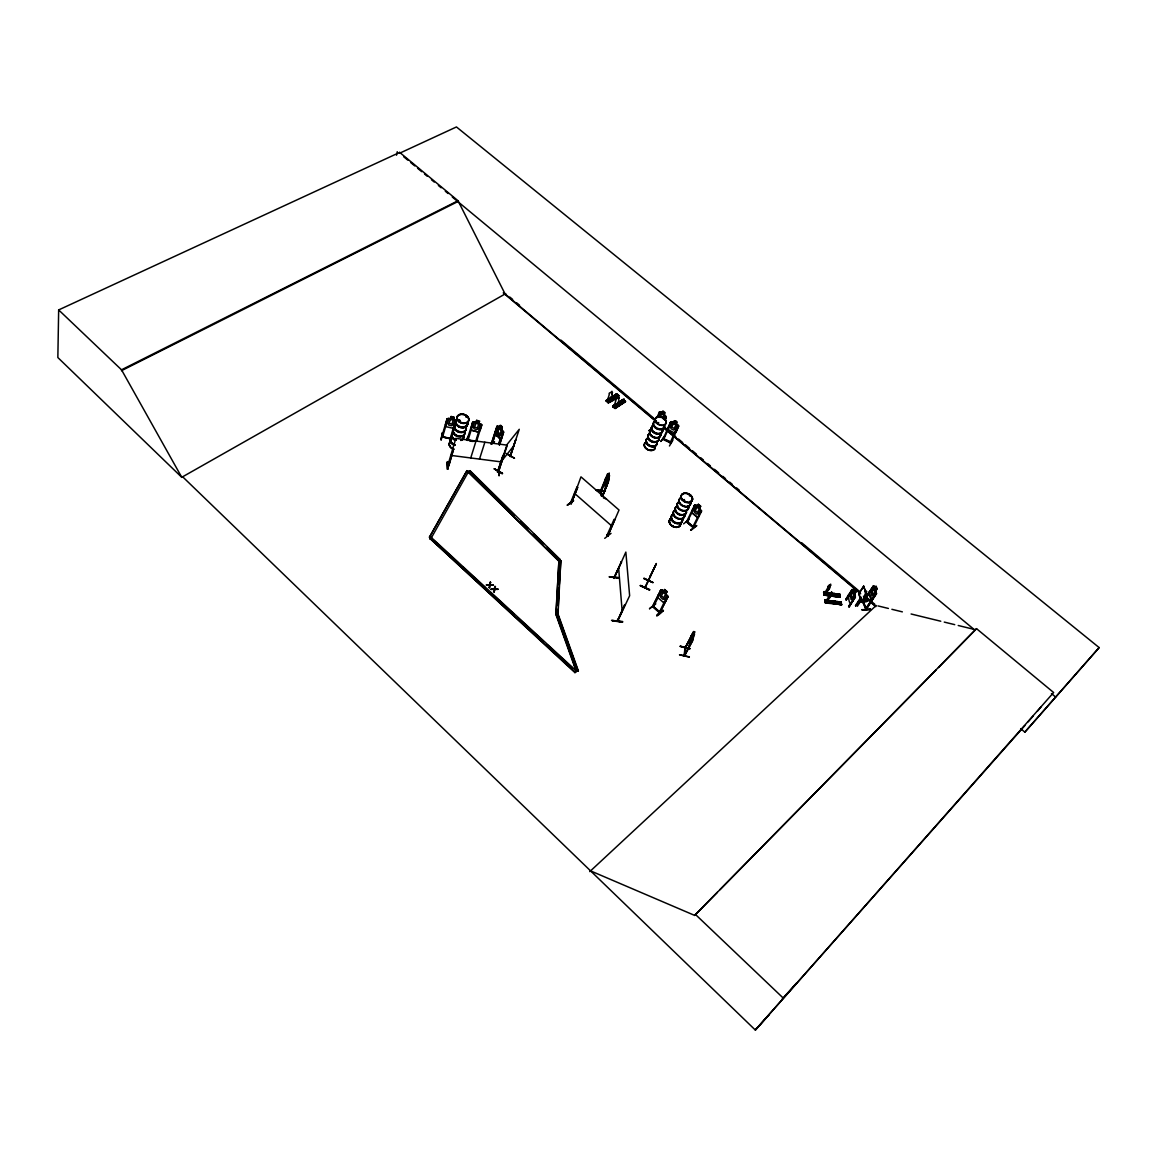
<?xml version="1.0" encoding="UTF-8"?>
<svg xmlns="http://www.w3.org/2000/svg" width="1157" height="1157" viewBox="0 0 1157 1157"><rect width="100%" height="100%" fill="white"/><g stroke="black" fill="none" stroke-linecap="round" stroke-linejoin="round"><path stroke-width="1.5" d="M659.389 611.908L659.794 613.022L668.139 596.376L659.577 612.935M653.416 606.991L652.837 606.138M660.864 591.646L660.184 591.053L661.081 591.473L653.213 607.165L653.011 605.776L653.503 607.02M653.098 607.136L652.895 606.427M607.772 400.322L608.38 400.452M655.802 420.873L505.103 293.979L458.042 200.754L399.7 152.42L58.66 309.931L57.85 357.542L181.837 477.378L182.734 476.872M839.881 595.219L839.736 594.351L840.242 597.301L824.044 595.088L824.001 594.308L840.213 596.448L824.001 594.351M825.028 600.093L826.98 599.601L824.927 600.02L825.259 602.956L841.399 604.59M674.473 432.877L676.252 431.373L674.502 432.978L668.24 429.681L668.327 427.222L668.341 429.652M823.914 594.25L824.059 595.088M841.081 602.667L824.912 600.859L824.782 599.977L841.211 602.088L839.49 602.002M841.211 602.088L841.544 604.807L825.115 602.074L841.472 604.301L841.501 605.154M601.293 495.934L600.469 490.872L601.033 491.624L609.233 473.256L608.394 475.267M600.772 490.308L601.611 495.948M600.989 491.638L601.221 490.409M607.946 535.517L607.468 534.664L606.919 535.402L614.107 519.348L614.743 519.898L607.7 536.096M832.042 592.861L831.594 591.892M825.997 600.093L827.024 602.508M826.59 600.685L825.259 601.582L825.91 600.15L826.778 600.425L825.722 600.194M826.734 600.411L829.367 595.06A2.155 0.781 -82.6 0 1 830.654 593.454M852.102 601.958L855.269 597.07L852.854 589.578L853.678 591.473L854.878 589.477L853.678 591.328M848.905 607.02L855.413 597.128L854.763 593.903M862.674 601.871L865.928 609.594L876.558 593.715L873.94 586.151L874.779 588.045M876.456 593.715L875.806 590.446L877.107 588.624L876.008 586.035L874.678 588.045L873.723 587.38L871.033 593.599L872.045 596L873.578 595.812L877.107 588.624M614.917 405.76L614.41 406.512L615.119 406.078M622.524 621.974C589.896 617.448 643.306 624.534 612.791 620.933M689.702 496.049L689.283 495.514M571.471 503.281L570.329 503.295L577.01 486.895L577.647 487.444L571.095 503.859L570.546 502.601M571.196 503.252L570.763 502.442M684.626 500.764L684.293 499.564L683.049 499.867M684.481 500.243L683.397 499.752M609.132 473.242L608.524 479.577L606.123 483.684L606.268 478.608M558.093 609.117L557.819 614.454L555.982 614.671L576.287 671.566L574.957 672.636L429.999 538.468L431.373 537.542L576.504 671.089L578.37 670.843L558.021 613.962L560.827 560.668L558.947 560.306L555.895 614.107L558.021 613.962L555.895 614.107M558.281 605.574L559.221 587.799M559.409 584.256L560.827 560.668M556.098 613.615L558.947 560.306M825.476 592.326L824.565 592.196L824.059 593.729L824.898 592.312M823.784 592.673L839.953 594.264L823.596 592.196L824.131 591.531C828.238 594.076 821.86 590.374 825.809 594.64L824.16 594.423M769.333 1014.487L755.333 1030.048L182.647 476.785L181.75 477.291L121.514 369.806L58.66 309.931M663.728 419.167L663.887 419.384M658.998 416.592L660.618 412.847L662.035 413.092L662.918 410.909L665.188 412.745L664.147 414.813L664.986 416.404L663.323 418.66M658.333 422.551L657.885 423.231M657.133 422.652L658.203 423.563M657.668 423.332L657.552 422.941M692.436 639.893L684.192 655.918L692.985 639.503M693.274 632.677L684.713 648.643L685.421 647.269M693.578 633.631L694.75 631.592L693 639.561L693.752 631.65L693.694 633.66L693.332 632.922L685.118 648.571M689.948 648.629L680.142 646.17L689.818 648.499M684.742 647.848L684.655 648.585M684.192 655.831L684.987 647.255L684.525 655.99L692.725 640.718M684.597 655.831L685.074 647.284L684.669 647.891M617.867 620.875L617.621 619.516L617.708 620.441M617.968 619.545L618.04 620.47L618.04 619.602M658.261 595.103L658 597.721L663.699 602.754L665.492 601.597M658.159 597.648L658.347 595.161M613.948 577.618L621.439 561.868L613.991 578.37M614.353 577.661L614.222 576.953M617.824 620.861L629.639 595.725L625.85 552.091L614.049 578.399L614.555 576.981M614.902 405.919L614.193 406.179M620.398 402.766L619.689 403.431M491.349 443.738L492.173 443.912M697.338 517.324L699.19 516.138L697.367 517.439L691.886 512.782L694.779 505.031M697.411 517.28L692.031 512.725L692.103 510.237M613.543 397.892L613.297 396.909L613.817 397.994M602.508 495.861L609.001 479.287L602.276 496.498M866.275 609.638L863.035 601.336M866.159 608.987L865.841 608.423M863.368 602.681L863.324 601.307M600.526 490.901L607.642 473.661M830.683 584.979L829.699 587.322A2.14 0.781 -82.5 0 1 828.528 589.636L825.476 594.076L825.765 591.762M831.883 593.122L830.798 595.175A2.155 0.781 -82.6 0 1 829.743 597.518L829.627 597.504A2.155 0.781 -82.6 0 0 830.798 595.175L831.926 592.847M841.211 602.725L824.912 600.02M823.639 592.471L839.953 594.886L823.712 592.962L823.712 592.182L824.073 594.799L840.257 597.055M841.067 602.566L824.912 600.816M455.12 421.596L455.93 422.03L455.12 421.596L450.232 438.763L441.772 436.782L450.984 438.865L451.302 438.04L450.218 438.402M445.488 424.257L445.835 426.629L453.081 428.292L454.744 426.47L456.408 420.786C452.416 419.716 455.699 416.448 451.028 416.506L450.492 418.776L448.728 419.123L447.6 423.028L448.67 425.053L451.563 425.718L453.587 424.417L454.73 420.497L453.385 419.441L454.007 417.258M466.604 417.055L465.909 416.563L466.864 416.853M466.618 417.171L466.604 416.433L466.358 417.185M450.463 437.809L451.028 438.922L451.808 435.263M451.244 438.749L451.866 435.003M453.081 428.292L454.658 426.355M459.546 421.307L460.312 420.671M450.406 418.689L447.079 418.718L441.743 436.739L442.741 436.652M451.013 416.578L454.123 417.301M459.763 421.148L459.04 420.338M460.081 421.177L459.445 420.208M447.571 419.861L446.718 419.658L447.571 419.861L442.581 437.013M448.294 418.198L455.511 419.861M689.254 657.089L679.506 654.79L689.37 656.858M442.48 432.819L441.236 439.747M442.263 433.094L441.034 440.022L442.451 432.819M442.046 436.189L442.813 436.015M644.941 587.38L645.505 586.194M396.504 155.212L397.256 151.712M399.7 152.42L399.512 153.274L456.451 126.952L1099.15 647.587L1024.842 732.135L1020.691 728.65M612.357 392.613L611.778 394.089L612.487 392.368M825.91 600.194L825.143 600.787M826.648 600.613L826.98 599.601M830.654 585.254L829.569 587.308A2.14 0.781 -82.5 0 1 828.398 589.622L825.36 594.062L825.1 592.355L828.152 587.206A2.14 0.781 -82.5 0 1 829.424 585.601L829.309 585.587A2.14 0.781 -82.5 0 0 828.022 587.192L828.152 587.206M606.427 498.942L603.448 497.987M478.448 432.125L471.289 430.202L470.971 427.888L471.289 430.202M480.574 425.559L481.37 426.022L480.574 425.559L475.845 440.846M614.569 406.396L614.353 407.51L614.83 406.338M475.975 422.392L474.283 422.84L473.097 426.731L474.11 428.799L476.959 429.565L478.998 428.321L480.213 424.445L478.897 423.332L479.678 421.119L476.612 420.295L475.946 422.464L476.698 420.396M467.124 440.325L467.298 439.429L468.18 440.137M471.058 427.989L472.678 422.305L473.878 421.828L481.847 424.85L480.112 430.433L478.376 432.111L471.376 430.158M473.126 423.549L472.287 423.332L473.126 423.549L467.963 440.542M473.878 421.828L472.75 422.435M466.546 440.05L467.949 436.435M466.936 440.108L472.678 422.305M686.766 521.706L693.622 527.635L686.607 521.619M692.653 527.23L700.665 511.322L701.301 511.871L700.665 511.322M686.347 521.821L693.419 527.794M694.938 506.491L694.099 506.101L694.938 506.491L686.94 522.371L687.62 521.72M684.626 655.267L684.886 654.529L684.394 655.166M660.011 612.848L652.678 606.34M660.285 612.284L653.691 606.673M651.955 429.16L648.846 430.722L651.651 428.668M652.461 606.557L660.878 590.027M870.498 609.175L861.907 609.956L870.498 609.103M494.213 589.303L491.147 589.332L494.213 589.303L494.14 592.08L494.921 589.303L497.915 589.087L494.806 589.636L495.008 588.783L497.915 589.087M489.556 585.008L486.475 585.037L489.556 585.008L489.469 587.785L490.264 585.023L493.258 584.806L490.264 585.023M491.147 589.332L494.184 589.115L494.965 586.368L494.892 589.115L497.799 589.419M648.773 580.438L648.195 581.494M486.475 585.037L489.527 584.82L490.308 582.101L490.221 584.835L493.142 585.138M445.575 424.344L447.195 418.689M606.904 535.445L607.917 535.922M456.292 420.786L451.085 438.879M447.672 469.221L447.701 461.614M450.999 441.15A5.973 4.382 16.7 0 0 449.495 445.271A5.973 4.382 16.7 0 0 453.645 448.974L448.714 465.924L447.701 465.794L448.063 464.883M448.873 465.461L447.672 465.504L448.742 465.881L453.616 448.873L452.749 448.757L453.616 449.133A6.002 4.397 16.7 0 1 449.422 445.373A6.002 4.397 16.7 0 1 450.955 441.236M447.238 469.207L447.18 461.845L447.788 468.961M558.643 560.87L560.19 559.511L470.002 470.668L468.628 471.434L431.228 538.048L429.435 537.253L466.907 470.668L558.643 560.87L466.907 470.668M470.74 457.97L476.004 441.048M476.67 441.077L481.76 424.778L480.936 423.881M468.628 471.434L470.002 470.668M479.504 459.098L484.87 442.22M691.438 636.451L690.353 641.817L694.562 634.296M607.425 400.221L609.247 394.682A2.025 1.316 56.8 0 1 610.39 392.802L611.966 391.268M491.147 444.23L496.932 426.268L497.886 426.138C500.345 430.202 499.332 421.828 502.355 427.323L501.603 429.449L503.685 432.082L499.607 444.867M491.363 444.086L496.743 427.425L497.365 427.96L492.52 442.943M492.289 443.088L497.365 427.96M848.095 596.954C849.44 588.783 847.054 607.035 852.217 602.059M496.715 435.914L500.099 425.386L502.283 427.367L498.797 437.708M614.092 405.861L615.943 400.336A2.025 1.316 56.5 0 1 617.086 398.456L617.679 396.996M498.768 444.476C498.06 441.772 504.712 432.053 502.586 432.834M499 444.331L502.818 432.689M499.39 445.011L503.599 432.038L497.886 426.138M502.283 473.849L494.27 468.672L502.5 473.401M503.888 454.412L498.436 472.287L497.51 472.128L503.035 455.569L503.888 455.424L503.035 455.323L497.597 471.854M506.361 453.501L514.547 458.273L506.289 453.732M502.528 473.343L494.155 468.975M509.948 456.393L515.776 439.544L510.324 456.509M510.237 456.552L519.262 429.29L507.113 444.418L498.161 471.232M824.203 593.743L824.767 591.878L824.551 592.702M835.34 602.161L834.66 603.014M834.211 602.681L835.209 602.03M489.527 584.82L486.591 584.704M490.308 582.101L490.886 582.622M488.89 587.264L489.469 587.785M490.221 584.835L493.258 584.806M494.965 586.368L495.543 586.903M494.184 589.115L491.262 589M493.562 591.56L494.14 592.08M607.02 401.291L607.714 399.527L606.485 400.091L606.731 401.465L616.768 394.291M606.427 400.799L607.714 399.527M607.541 399.382L609.334 401.653M567.436 505.016L573.525 500.75M690.83 636.567L689.21 645.548L690.266 644.637M611.793 397.082L614.034 398.789M570.965 503.83L577.647 487.444M614.83 395.072L617.071 396.779M573.539 500.865L567.219 505.233L573.149 500.533M616.363 393.987L618.749 395.766L607.787 402.361C609.262 403.287 623.768 395.463 616.681 394.219M614.454 407.452L614.367 405.167L613.152 405.731C611.214 412.167 639.358 386.959 612.964 406.743M613.094 406.44L614.367 405.167M614.208 405.037L616.001 407.307M613.774 406.888L614.251 405.702L614.917 406.266M614.946 408.016L625.518 401.667L623.001 399.584M618.445 402.708L620.687 404.415M621.468 400.684L623.71 402.39M623.319 399.83L625.402 401.363L614.729 408.233M596.144 490.438L605.386 490.828L596.26 490.076M600.671 491.624L607.541 474.76M608.77 477.696L609.609 475.686M602.19 495.832L608.539 481.355L602.595 496.527M555.982 614.671L558.021 613.962M683.194 499.665L683.194 500.431M649.366 430.693L652.1 428.654M604.721 538.338L611.026 533.363M656.829 417.836L659.476 411.805L660.517 411.762M658.145 416.722C660.097 415.84 658.883 411.588 659.533 413.497M658.333 416.578L659.721 413.353M607.584 536.024L607.584 534.751M660.126 417.503L661.746 413.772L663.858 415.479L662.773 417.966M664.957 419.977L666.201 417.359L664.248 414.799M665.087 419.991L666.258 417.301M663.062 439.226L670.698 421.871L671.884 421.683M668.384 427.309L670.698 421.871M664.841 435.914L660.821 441.482L664.61 436.146M663.872 438.937L670.973 423.26L670.236 422.869M674.647 420.671L673.721 422.739L672.087 422.695L670.424 426.427L671.06 428.712L673.548 430.028L675.601 429.146L677.264 425.429L676.223 424.055C679.738 421.77 673.041 418.689 673.692 422.565M609.377 576.866L619.053 577.733L609.493 576.663M670.959 443.03C650.263 434.309 676.006 442.553 670.091 442.856L677.481 426.687L678.103 427.266M669.44 445.98L672.897 440.166M670.872 443.29L678.638 426.065L671.87 421.596M676.31 431.489L678.74 426.08L678.103 424.879M574.957 672.636L576.504 671.089L556.184 614.179M576.504 671.089L578.37 670.843M617.621 619.516L618.069 620.369M624.679 604.59L617.448 620.991L625.026 604.634M608.886 401.45L611.315 396.432A2.025 1.316 56.8 0 0 611.865 394.045M640.414 585.746C668.616 598.198 621.468 577.025 649.395 589.983M643.87 578.601L652.924 582.564L644.044 578.211M640.588 585.384L649.54 589.68M649.916 576.996L650.465 575.839M649.815 576.953L656.381 563.517L644.912 587.452M645.302 587.525L655.629 565.093M615.553 407.105L618.012 402.101A2.025 1.316 56.5 0 0 618.561 399.7L619.125 397.574M652.938 582.55L643.928 578.471M683.585 523.832L689.312 519.348M686.477 521.937L694.721 504.944L695.805 504.871L701.706 510.946L693.347 527.737M620.47 403.619L620.441 402.65M619.573 402.708L619.834 403.518M655.672 603.94L649.627 608.611M699.595 508.27L700.549 506.303L698.365 504.264L697.396 506.404L695.892 506.072L694.113 509.716L694.518 512.276L696.702 514.127L698.64 513.563L700.448 509.919L699.595 508.27L700.723 506.26L698.307 504.307L697.411 506.231M652.562 606.702L660.806 589.925L661.934 590.012M690.657 529.978L696.485 525.509M666.996 591.603L665.853 593.584L666.75 595.305L664.957 598.907L662.975 599.355L660.705 597.359L660.257 594.741L662.035 591.14L663.568 591.574L664.552 589.448L666.996 591.603L666.042 593.541M663.641 591.516L664.61 589.578L666.938 591.646M663.409 610.751C649.916 623.001 660.459 609.45 663.395 610.795M666.794 596.882L667.69 597.301L666.794 596.882L659.418 612.212M690.729 636.625L693.853 631.664M693.549 631.491L684.713 648.643M429.435 537.253L466.748 471.188M459.546 421.336L459.589 420.208M670.25 442.972L670.597 442.133M674.502 432.978L676.339 431.431M823.943 592.934L824.623 591.849M829.309 585.587L830.683 584.126M824.117 594.756L824.493 593.903M825.765 594.973L826.127 594.134M664.002 439.139L670.395 442.263M825.968 599.731L825.404 601.597M831.507 592.109L830.538 593.44A2.155 0.781 -82.6 0 0 829.236 595.045M825.36 602.276L827.371 602.19L825.317 602.609M832.404 593.367L832.895 595.797M827.342 601.987L826.966 602.84L826.648 600.208M835.499 593.787L835.99 596.231M833.633 601.192L835.368 601.293L835.687 604.012L835.368 601.293M838.232 594.163L838.724 596.607M834.125 603.665L833.72 601.076M836.742 601.626L838.463 601.712L838.883 604.301L838.463 601.712M840.3 596.954L839.953 594.264M837.147 604.214L836.829 601.495M839.895 604.59L839.563 601.871M845.753 599.369L852.102 589.419L852.926 589.68M846.042 599.34L851.74 590.475L846.042 600.064M846.331 600.049L851.089 592.659M854.777 589.477L855.949 592.051L854.589 593.888L854.734 595.783L852.521 599.21L851.031 599.384L850.453 594.235L852.651 590.808L853.591 591.473M848.616 606.311L854.647 597.446L849.209 607.006M848.905 606.297L852.738 600.396M861.343 601.553L858.74 593.7L863.599 586.209L866.434 594.076L861.343 601.553L858.913 593.7L863.787 586.209M855.442 605.617L861.01 597.07M855.645 606.268L861.227 597.735M858.494 601.698L867.2 601.278L858.827 601.828M858.046 604.2L859.897 601.351M865.812 592.341L866.492 591.314L864.669 591.285M857.323 606.282L861.054 600.584M864.771 594.9L866.492 591.314M862.717 601.944L873.246 585.992L874.027 586.136M872.103 589.246L862.963 602.681L872.783 587.047L862.963 601.842L863.672 602.074M862.11 609.652L870.498 609.782M866.318 608.365L865.566 608.987L875.762 594.033L866.217 609.58M865.61 608.972L874.779 595.508M829.743 597.518L826.561 601.929L826.3 600.194M590.576 870.888L694.648 915.404L976.522 628.656L1053.637 692.522L755.333 1030.048L1024.842 725.613M497.814 471.622L498.725 471.174L497.553 471.694M976.522 628.656L938.486 667.56M501.502 461.224L513.563 446.081M606.601 486.142L605.559 487.357L606.601 486.229M1028.125 721.838L1033.027 716.212M1037.395 711.179L1040.881 707.187M1024.842 732.135L1099.15 647.587M782.277 998.896L796.551 983.031M694.648 915.404L717.383 892.293M719.914 889.719L935.97 670.12M658.492 422.753L658.203 423.679M501.863 437.621L500.345 439.053L495.095 434.511L495.066 431.865M589.766 871.626L876.182 605.473M451.042 438.561L442.003 436.478M459.098 420.309L458.895 421.162A6.118 4.411 16.9 0 0 468.773 420.512A6.118 4.411 16.9 0 0 461.368 414.018A6.118 4.411 16.9 0 0 458.765 421.206M459.199 421.076L459.604 420.28M460.472 421.278L459.691 421.365M657.321 416.607L659.013 415.204L664.306 419.514M656.814 615.452L663.192 610.187M649.467 608.799L655.585 603.809M661.934 589.911L668.066 596.433M692.841 526.724L693.824 527.014M691.062 530.268L696.774 525.755M693.029 526.565L687.547 521.633M694.663 504.987L695.805 504.871M665.781 415.956L660.445 411.718L662.05 412.919M429.84 538.988L431.373 537.542L429.594 536.732M612.675 406.512L623.261 399.382M623.637 399.874L612.632 406.483L615.061 408.305L625.46 401.233M623.58 399.946L613.355 407.105M625.474 401.653L615.119 408.566L614.41 407.973L624.751 401.031M614.454 408.002L624.794 401.074M607.743 402.318L618.33 395.39M618.445 395.694L608.061 402.593L608.495 401.797M608.206 402.723L618.807 395.622M616.623 394.19L605.964 400.828L616.623 393.785M606.615 401.262L616.941 394.335L606.702 401.45M495.095 434.511L495.138 431.821M491.45 443.348L494.502 441.656L491.884 443.319M491.826 443.681L494.314 441.873M496.932 426.268L497.9 426.239M663.67 602.638L665.477 601.452M558.845 560.378L560.19 559.511M871.611 599.485L873.173 598.675M450.42 438.113L451.259 438.272M181.75 477.291L505.754 293.618M467.182 440.079L468.122 439.602M468.108 439.964L467.211 439.689M121.514 369.806L458.042 200.754M121.456 370.703L457.825 201.593M657.234 422.435L658.723 422.941M460.168 421.596L460.038 420.381M833.488 593.96C832.418 596.578 835.253 593.02 832.895 594.684M684.452 500.735L683.281 500.345M671.132 442.712L663.192 438.546M663.38 438.358L664.046 438.662M459.85 421.365L458.967 421.076M659.476 411.935L660.445 411.805M605.964 400.814L608.51 402.954L618.836 396.041M858.639 602.132L866.998 601.466M872.783 587.047L872.783 587.77M851.74 590.475L851.74 591.198M855.949 592.051L854.777 589.636M497.467 471.81L498.248 471.926M498.262 472.258L507.316 445.17L455.829 438.387L447.701 465.794M448.728 465.302L448.063 465.259M660.821 590.07L661.862 590.07M864.93 592.051L866.738 592.066M866.434 594.076L863.599 586.209M659.678 612.95L652.548 606.586M596.144 490.293L605.4 490.857M600.83 491.204L601.785 495.543M608.148 473.618L608.972 479.316M612.747 620.514L622.524 621.497M621.497 562.591L621.092 561.825M498.855 468.527L499.101 475.86L498.855 468.484M450.782 455.381L501.704 461.961M824.044 595.045L840.228 597.243L840.213 596.448M824.84 600.309L841.081 602.32M825.158 602.392L841.631 604.677M824.16 591.733L825.794 591.95M823.668 592.688L839.953 594.886M824.522 594.105L826.17 594.322M823.972 594.597L840.358 596.824M558.744 560.798L560.624 561.159M873.173 586.107L874.012 586.237M499.405 427.642L498.045 427.367L496.801 431.228L497.38 433.846L499.477 435.654L501.14 434.974L502.398 431.113L501.502 429.449M680.142 646.474L689.832 648.817M877.917 605.892L888.402 608.452M891.888 609.305L902.359 611.865M911.094 613.991L940.771 621.237M944.257 622.09L954.727 624.65M958.227 625.489L973.934 629.336M468.238 439.906L473.98 441.439M469.626 440.528L472.49 441.294M469.54 440.716L472.418 441.497M618.2 396.764L619.111 397.863M841.428 604.749L841.125 602.218M834.197 602.435L835.47 602.464M403.677 156.716L407.843 160.172M410.619 162.472L414.785 165.928M417.561 168.228L421.727 171.684M424.503 173.984L427.28 176.283M431.445 179.725L434.222 182.039M438.387 185.482L441.164 187.781M445.329 191.238L448.106 193.537M452.271 196.994L975.134 630.319M1051.438 693.549L1055.589 696.991M509.89 297.103L512.652 299.432M516.803 302.917L519.565 305.246M561.029 340.158L653.647 418.125M664.697 427.439L667.459 429.753M670.236 432.082L675.76 436.739M678.523 439.067L682.673 442.553M685.436 444.881L689.586 448.381M692.349 450.709L696.485 454.195M700.636 457.68L703.398 460.009M707.549 463.509L710.311 465.837M714.462 469.323L718.613 472.808M722.749 476.308L725.511 478.636M729.662 482.122L732.424 484.45M736.575 487.936L739.337 490.264M801.541 542.633L859.593 591.502M865.118 596.159L874.793 604.301M664.089 427.859L860.403 593.179M864.554 596.679L875.618 605.993M503.252 292.851L655.036 420.685M663.308 427.656L860.634 593.845M863.397 596.173L875.806 606.63M607.584 400.047L607.787 401.797L607.107 401.233M499.173 428.336L501.27 430.144M497.915 432.197L500.012 434.005M574.479 493.301L612.024 526.218M433.861 540.478L457.594 562.331M462.872 567.176L485.289 587.814M490.568 592.673L514.301 614.512M518.264 618.156L543.313 641.224M547.275 644.854L572.325 667.922M429.999 538.468L575.174 672.159M695.357 914.377L783.101 997.941M469.843 471.174L514.272 514.966M520.621 521.228L528.243 528.735M533.319 533.739L543.486 543.747M547.29 547.492L559.988 560.017M571.196 503.555L580.973 476.858L619.024 510.02L607.844 535.865L607.15 534.867M863.585 602.334L866.13 608.408M558.412 616.131L578.153 671.32M609.045 474.139L608.987 476.265L608.756 474.804M618.908 578.052L609.363 577.01M618.619 568.101L622.206 611.532M447.73 461.614L447.701 469.308M465.432 426.166A6.161 4.469 16.8 0 1 464.131 431.778A6.161 4.469 16.8 0 1 456.364 430.737A6.161 4.469 16.8 0 1 455.005 424.778M465.881 427.627A6.074 4.397 16.8 0 1 459.401 432.385A6.074 4.397 16.8 0 1 454.99 425.096M467.471 422.652A6.175 4.469 16.9 0 1 460.876 427.468A6.175 4.469 16.9 0 1 456.393 420.063M466.126 426.846A6.074 4.397 16.8 0 1 462.93 431.662A6.074 4.397 16.8 0 1 455.525 429.175A6.074 4.397 16.8 0 1 456.176 423.505M467.298 422.927A6.089 4.411 16.8 0 1 460.804 427.685A6.089 4.411 16.8 0 1 456.379 420.381M465.504 425.935A6.161 4.469 16.8 0 1 464.203 431.532A6.161 4.469 16.8 0 1 456.437 430.491A6.161 4.469 16.8 0 1 455.077 424.532M467.544 422.406A6.175 4.469 16.9 0 1 460.949 427.237A6.175 4.469 16.9 0 1 456.465 419.817M467.761 423.332A6.089 4.411 16.9 0 1 459.531 426.383A6.089 4.411 16.9 0 1 457.55 418.791M454.701 445.416A6.016 4.397 16.7 0 1 450.521 441.685A6.016 4.397 16.7 0 1 452.04 437.548M454.759 445.199A6.103 4.454 16.7 0 1 450.521 441.424A6.103 4.454 16.7 0 1 452.054 437.23M453.558 449.249A6.002 4.397 16.7 0 1 449.393 445.517A6.002 4.397 16.7 0 1 450.912 441.395M464.564 431.966A6.031 4.397 16.8 0 1 458.114 436.724A6.031 4.397 16.8 0 1 453.732 429.449M464.695 431.59A6.045 4.397 16.8 0 1 458.215 436.348A6.045 4.397 16.8 0 1 453.833 429.059M463.451 435.972A6.118 4.454 16.8 0 1 461.932 440.166M454.687 439.935A6.118 4.454 16.8 0 1 453.414 432.602M454.932 444.635A6.016 4.397 16.7 0 1 450.753 440.918A6.016 4.397 16.7 0 1 452.271 436.782M463.292 436.247A6.031 4.397 16.8 0 1 461.788 440.383M454.643 440.152A6.031 4.397 16.8 0 1 453.399 432.92M454.831 444.968A6.103 4.454 16.7 0 1 450.594 441.193A6.103 4.454 16.7 0 1 452.127 436.999M463.523 435.726A6.118 4.454 16.8 0 1 460.761 440.484M456.205 440.34A6.118 4.454 16.8 0 1 452.546 433.181M463.523 435.466A6.031 4.397 16.8 0 1 460.804 440.166M456.306 440.022A6.031 4.397 16.8 0 1 452.691 432.949M688.198 505.826A6.103 4.426 25.4 0 1 685.696 510.946A6.103 4.426 25.4 0 1 678.291 508.458A6.103 4.426 25.4 0 1 678.248 502.5M686.506 512.218A6.016 4.368 25.4 0 1 677.771 513.592A6.016 4.368 25.4 0 1 677.51 505.942M686.622 511.929A6.002 4.353 25.4 0 1 677.93 513.289A6.002 4.353 25.4 0 1 677.655 505.667M690.324 501.415A6.132 4.426 25.4 0 1 687.822 506.52A6.132 4.426 25.4 0 1 680.403 504.033A6.132 4.426 25.4 0 1 680.345 498.06M688.69 506.578A6.031 4.368 25.4 0 1 681.271 509.89A6.031 4.368 25.4 0 1 678.537 502.066M690.136 501.675A6.045 4.368 25.4 0 1 687.215 506.809A6.045 4.368 25.4 0 1 679.752 503.497A6.045 4.368 25.4 0 1 681.386 497.785M688.299 505.609A6.103 4.426 25.4 0 1 685.797 510.714A6.103 4.426 25.4 0 1 678.392 508.227A6.103 4.426 25.4 0 1 678.349 502.268M690.44 501.183A6.132 4.426 25.4 0 1 687.938 506.303A6.132 4.426 25.4 0 1 680.504 503.801A6.132 4.426 25.4 0 1 680.446 497.828M682.008 518.524A5.973 4.353 25.4 0 1 679.535 523.557A5.973 4.353 25.4 0 1 672.304 521.142A5.973 4.353 25.4 0 1 672.275 515.27M682.529 519.507A6.045 4.411 25.4 0 1 675.066 522.877A6.045 4.411 25.4 0 1 672.333 514.966M680.678 523.21A5.959 4.368 25.5 0 1 676.498 527.216A5.959 4.368 25.5 0 1 669.845 523.456A5.959 4.368 25.5 0 1 671.639 518.293A5.93 4.339 25.5 0 0 669.802 523.6A5.959 4.368 25.5 0 0 676.426 527.375A5.959 4.368 25.5 0 0 680.605 523.369A5.93 4.339 25.5 0 1 676.426 527.346A5.93 4.339 25.5 0 1 669.802 523.6A5.959 4.368 25.5 0 1 671.711 518.148A5.93 4.339 25.5 0 0 669.917 523.354A5.93 4.339 25.5 0 0 676.541 527.1A5.959 4.368 25.5 0 0 680.678 523.224A5.93 4.339 25.5 0 1 676.541 527.1A5.959 4.368 25.5 0 1 669.845 523.456A5.959 4.368 25.5 0 1 671.711 518.148M686.361 511.394A5.987 4.353 25.4 0 1 678.971 514.706A5.987 4.353 25.4 0 1 676.252 506.896M686.434 512.363A6.016 4.368 25.4 0 1 678.364 514.156A6.016 4.368 25.4 0 1 676.339 506.665M684.293 513.939A6.074 4.411 25.4 0 1 681.343 519.131A6.074 4.411 25.4 0 1 673.851 515.805A6.074 4.411 25.4 0 1 675.5 510.02M682.688 519.03A5.973 4.353 25.4 0 1 678.523 523.022A5.973 4.353 25.4 0 1 671.841 519.247A5.973 4.353 25.4 0 1 673.707 513.954M682.644 519.291A6.06 4.411 25.4 0 1 675.167 522.66A6.06 4.411 25.4 0 1 672.434 514.749M684.394 513.708A6.074 4.411 25.4 0 1 681.444 518.914A6.074 4.411 25.4 0 1 673.952 515.574A6.074 4.411 25.4 0 1 675.616 509.803M684.785 514.691A5.987 4.353 25.4 0 1 677.395 518.003A5.987 4.353 25.4 0 1 674.676 510.194M662.383 430.549A5.799 4.064 23.3 0 1 658.261 434.193A5.799 4.064 23.3 0 1 651.781 430.563A5.799 4.064 23.3 0 1 653.662 425.675M662.252 429.146A5.886 4.122 23.3 0 1 659.75 433.832A5.886 4.122 23.3 0 1 652.606 431.416A5.886 4.122 23.3 0 1 652.635 425.892M660.416 433.195A5.799 4.078 23.3 0 1 657.523 437.925A5.799 4.078 23.3 0 1 650.35 434.743A5.799 4.078 23.3 0 1 652.013 429.478M652.158 429.189A5.785 4.064 23.3 0 0 650.494 434.439A5.785 4.064 23.3 0 0 657.639 437.606A5.799 4.078 23.3 0 0 660.488 433.007A5.785 4.064 23.3 0 1 657.639 437.606A5.799 4.078 23.3 0 1 650.436 434.555A5.799 4.078 23.3 0 1 652.1 429.29M664.219 424.633A5.901 4.122 23.3 0 1 661.283 429.421A5.901 4.122 23.3 0 1 653.994 426.181A5.901 4.122 23.3 0 1 655.672 420.844M662.397 428.654A5.814 4.064 23.3 0 1 659.938 433.282A5.814 4.064 23.3 0 1 652.881 430.896A5.814 4.064 23.3 0 1 652.91 425.458M664.031 424.908A5.828 4.064 23.3 0 1 661.139 429.623A5.828 4.064 23.3 0 1 653.951 426.427A5.828 4.064 23.3 0 1 655.6 421.162M662.354 428.914A5.886 4.122 23.3 0 1 659.852 433.6A5.886 4.122 23.3 0 1 652.707 431.185A5.886 4.122 23.3 0 1 652.736 425.66M664.682 425.299A5.828 4.064 23.3 0 1 660.56 428.929A5.828 4.064 23.3 0 1 654.052 425.299A5.828 4.064 23.3 0 1 655.932 420.41M656.308 445.286A5.756 4.064 23.3 0 1 648.325 445.459A5.756 4.064 23.3 0 1 647.11 438.922M656.511 442.09A5.756 4.064 23.3 0 1 656.742 444.317M656.684 441.829A5.828 4.122 23.3 0 1 654.197 446.515A5.828 4.122 23.3 0 1 647.11 444.129A5.828 4.122 23.3 0 1 647.153 438.619M655.209 446.92A5.742 4.064 23.4 0 1 651.102 450.565A5.742 4.064 23.4 0 1 644.695 446.964A5.742 4.064 23.4 0 1 646.575 442.075A5.742 4.064 23.4 0 0 644.753 446.819A5.742 4.064 23.4 0 0 651.174 450.42A5.742 4.064 23.4 0 0 655.267 446.776A5.727 4.05 23.4 0 1 651.203 450.304A5.727 4.05 23.4 0 1 644.811 446.718A5.727 4.05 23.4 0 1 646.691 441.844M660.343 433.354A5.799 4.078 23.3 0 1 657.885 437.982A5.799 4.078 23.3 0 1 650.841 435.611A5.799 4.078 23.3 0 1 650.87 430.144M658.94 438.561A5.857 4.122 23.3 0 1 654.775 442.249A5.857 4.122 23.3 0 1 648.253 438.59A5.857 4.122 23.3 0 1 650.162 433.644M656.829 441.352A5.756 4.064 23.3 0 1 653.951 446.067A5.756 4.064 23.3 0 1 646.835 442.9A5.756 4.064 23.3 0 1 648.499 437.65M658.752 438.807A5.771 4.064 23.3 0 1 654.645 442.451A5.771 4.064 23.3 0 1 648.209 438.836A5.771 4.064 23.3 0 1 650.089 433.962M656.786 441.598A5.828 4.122 23.3 0 1 654.298 446.298A5.828 4.122 23.3 0 1 647.211 443.898A5.828 4.122 23.3 0 1 647.255 438.387M659.042 438.329A5.857 4.122 23.3 0 1 651.738 441.338A5.857 4.122 23.3 0 1 649.164 433.947M658.767 436.927A5.771 4.064 23.3 0 1 656.308 441.555A5.771 4.064 23.3 0 1 649.294 439.183A5.771 4.064 23.3 0 1 649.337 433.745M693.245 634.267L691.163 640.313L693.245 634.267M605.415 478.926L604.706 481.659L605.559 487.357L604.706 481.659L605.516 478.94M450.29 419.47L449.147 423.39L452.04 424.055L453.182 420.15L450.29 419.47M451.505 417.142L453.168 418.27L451.505 417.142M475.816 423.26L474.63 427.15L477.479 427.916L478.68 424.026L475.816 423.26M477.074 420.96L478.709 422.146L477.074 420.96M500.345 426.239L501.458 428.09L500.345 426.239M869.89 590.952L869.037 593.57C876.109 607.063 866.622 594.958 869.992 590.938M612.892 396.244L615.018 398.239L612.892 396.244M613.832 395.636L615.958 397.618L613.832 395.636M615.582 394.479L617.708 396.461L615.582 394.479M619.545 401.869L621.685 403.851L619.545 401.869M620.485 401.248L622.611 403.229L620.485 401.248M622.22 400.076L624.361 402.072L622.22 400.076M608.004 476.077L606.456 479.822L606.789 482.093L608.351 478.347L608.004 476.077M663.135 411.718L664.205 413.497L663.135 411.718M673.417 423.404L671.769 427.121L674.256 428.437L675.919 424.72L673.417 423.404M674.907 421.293L676.223 422.811L674.907 421.293M697.078 507.07L695.285 510.714L697.469 512.565L699.262 508.921L697.078 507.07M698.582 505.103L699.681 506.954L698.582 505.103M663.25 592.225L661.471 595.826L663.742 597.822L665.535 594.235L663.25 592.225M664.783 590.316L665.926 592.254L664.783 590.316M834.125 593.454L834.457 596.159L834.125 593.454M837.22 593.888L837.552 596.578L837.22 593.888M853.186 592.095L850.988 595.522L851.986 597.923L854.199 594.496L853.186 592.095M854.763 590.374L855.009 592.529L854.763 590.374M874.273 588.667L872.002 592.124L873.029 594.524L875.299 591.082L874.273 588.667M875.892 586.932L876.138 589.101L875.892 586.932M665.217 417.822L665.839 418.328L665.217 417.822M458.317 436.03A6.045 4.397 16.8 0 0 464.781 431.272A6.06 4.411 16.8 0 1 458.273 436.146A6.06 4.411 16.8 0 1 453.877 428.842A6.045 4.397 16.8 0 0 458.317 436.03M458.722 421.35A6.118 4.411 16.9 0 0 468.73 420.656A6.118 4.411 16.9 0 0 461.325 414.148A6.118 4.411 16.9 0 0 458.722 421.35M458.664 421.596A6.074 4.382 16.9 0 0 468.614 420.902A6.074 4.382 16.9 0 0 461.253 414.437A6.074 4.382 16.9 0 0 458.664 421.596M682.153 499.434A6.074 4.368 25.3 0 0 692.146 500.692A6.074 4.368 25.3 0 0 686.289 493.041A6.074 4.368 25.3 0 0 682.153 499.434A6.074 4.368 25.3 0 0 692.074 500.836A6.074 4.368 25.3 0 0 686.217 493.2A6.074 4.368 25.3 0 0 682.08 499.578M681.994 499.795A6.045 4.353 25.3 0 0 691.944 501.039A6.045 4.353 25.3 0 0 686.115 493.432A6.045 4.353 25.3 0 0 681.994 499.795M656.106 422.406A5.857 4.078 23.3 0 0 665.796 423.722A5.857 4.078 23.3 0 0 660.213 416.563A5.857 4.078 23.3 0 0 656.106 422.406M656.033 422.623A5.828 4.064 23.3 0 0 665.665 423.939A5.828 4.064 23.3 0 0 660.112 416.809A5.828 4.064 23.3 0 0 656.033 422.623"/></g></svg>
